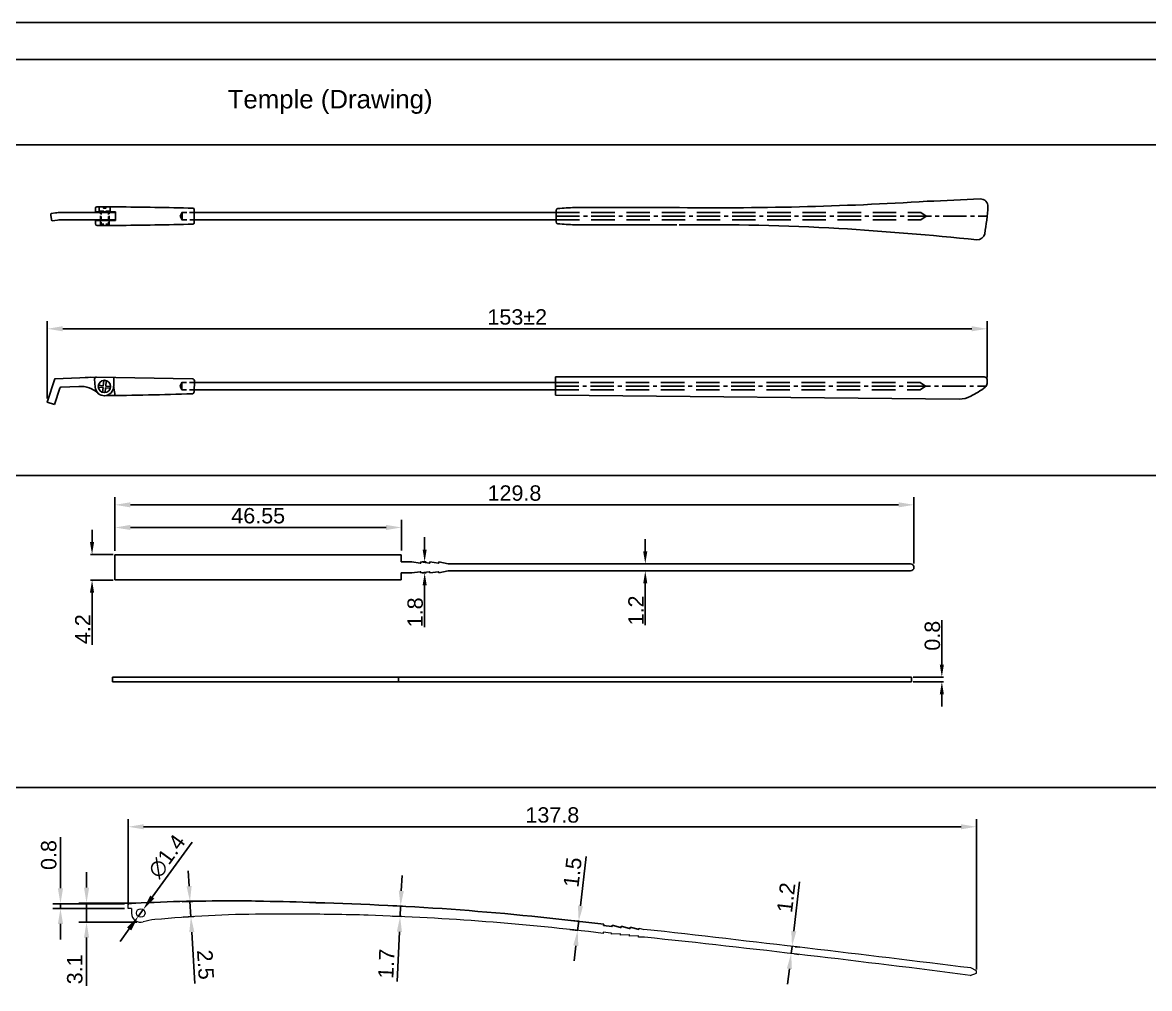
# Model space of a CAD drawing. Header units: millimetres. Extents: x 7018 to 13530, y 4187 to 5692.
# Drawn here: x 12737.4 to 12920.5, y 5091.9 to 5248.9 of the extents above; entities that cross this region are included whole.
import ezdxf

# ---------------------------------------------------------------- set-up
doc = ezdxf.new("R2010")
doc.units = ezdxf.units.MM
doc.linetypes.add('CENTER2', pattern=[28.575, 19.05, -3.175, 3.175, -3.175])
doc.linetypes.add('DASHED', pattern=[19.05, 12.7, -6.35])
for name, color, linetype in [('Center Line', 2, 'CENTER2'), ('Dimension', 3, 'Continuous'), ('PDF_Geometry', 7, 'Continuous')]:
    doc.layers.add(name, color=color, linetype=linetype)
doc.styles.get("Standard").update_dxf_attribs({"font": 'arial.ttf'})
doc.styles.add('样式 1', font='romant.shx')
doc.dimstyles.new('ISO-25', dxfattribs={"dimtxt": 2.5, "dimasz": 2.5, "dimexe": 1.25, "dimexo": 0.625, "dimtad": 1, "dimtxsty": 'Standard', "dimcen": 2.5, "dimadec": 0, "dimazin": 0, "dimtfac": 1, "dimtmove": 0, "dimatfit": 3, "dimfxl": 1, "dimarcsym": 0})
doc.dimstyles.new('ISO-25$0', dxfattribs={"dimtxt": 2.5, "dimasz": 2.5, "dimexe": 0.5, "dimexo": 1, "dimgap": 1, "dimtad": 0, "dimtih": 1, "dimtoh": 1, "dimdec": 1, "dimzin": 10, "dimdsep": 46, "dimlunit": 6, "dimtxsty": '样式 1', "dimcen": 0, "dimclrd": 256, "dimclre": 256, "dimclrt": 7, "dimazin": 0, "dimtfac": 1, "dimtdec": 1, "dimtofl": 0, "dimtmove": 0, "dimatfit": 0, "dimfxl": 1, "dimtolj": 1, "dimtzin": 10, "dimarcsym": 0})
doc.dimstyles.new('Standard$0', dxfattribs={"dimtxt": 2.3, "dimasz": 2, "dimexe": 1, "dimexo": 1, "dimgap": 1, "dimtad": 1, "dimdec": 1, "dimzin": 0, "dimdsep": 46, "dimtxsty": 'Standard', "dimcen": 0, "dimclrd": 4, "dimclre": 4, "dimclrt": 4, "dimadec": 1, "dimazin": 0, "dimtfac": 1, "dimtdec": 1, "dimtofl": 0, "dimtmove": 0, "dimatfit": 0, "dimfxl": 1, "dimtfillclr": 256, "dimtolj": 1, "dimtzin": 0, "dimlwd": -1, "dimlwe": -1, "dimarcsym": 1})

# ---------------------------------------------------------------- blocks, each defined once
blk = doc.blocks.new('*D1750')
at = {"layer": 'Defpoints', "color": 0, "transparency": 16777216}
for p in [(12881.86, 5142.51), (12881.86, 5141.71), (12886.78, 5141.71)]:
    blk.add_point(p, dxfattribs=at)
at = {"layer": 'Dimension', "color": 3, "transparency": 16777216}
for p, q in [((12886.78, 5144.51), (12886.78, 5151.74)), ((12882.11, 5142.51), (12887.03, 5142.51)), ((12882.11, 5141.71), (12887.03, 5141.71)), ((12886.78, 5139.71), (12886.78, 5137.71))]:
    blk.add_line(p, q, dxfattribs=at)
for points in [[(12886.44, 5144.51), (12887.11, 5144.51), (12886.78, 5142.51)], [(12886.44, 5139.71), (12887.11, 5139.71), (12886.78, 5141.71)]]:
    blk.add_solid(points, dxfattribs=at)
at = {"layer": 'Dimension', "transparency": 16777216, "insert": (12885.25, 5149.22), "char_height": 2.5, "attachment_point": 5, "rotation": 90}
blk.add_mtext('\\A1;0.8', dxfattribs=at)
blk = doc.blocks.new('*D1751')
at = {"layer": 'Defpoints', "color": 0, "transparency": 16777216}
for p in [(12748.73, 5162.43), (12752.4, 5162.43), (12752.4, 5158.23)]:
    blk.add_point(p, dxfattribs=at)
at = {"layer": 'Dimension', "color": 3, "transparency": 16777216}
for p, q in [((12748.73, 5164.43), (12748.73, 5166.43)), ((12752.15, 5162.43), (12748.48, 5162.43)), ((12752.15, 5158.23), (12748.48, 5158.23)), ((12748.73, 5156.23), (12748.73, 5147.73))]:
    blk.add_line(p, q, dxfattribs=at)
for points in [[(12748.39, 5164.43), (12749.06, 5164.43), (12748.73, 5162.43)], [(12748.39, 5156.23), (12749.06, 5156.23), (12748.73, 5158.23)]]:
    blk.add_solid(points, dxfattribs=at)
at = {"layer": 'Dimension', "transparency": 16777216, "insert": (12747.22, 5150.29), "char_height": 2.5, "attachment_point": 5, "rotation": 90}
blk.add_mtext('\\A1;4.2', dxfattribs=at)
blk = doc.blocks.new('*D1752')
at = {"layer": 'Defpoints', "color": 0, "transparency": 16777216}
for p in [(12799, 5166.81), (12752.45, 5162.38), (12799, 5162.43)]:
    blk.add_point(p, dxfattribs=at)
at = {"layer": 'Dimension', "color": 0, "lineweight": -2, "transparency": 16777216}
for p, q in [((12752.45, 5163), (12752.45, 5168.06)), ((12799, 5163.05), (12799, 5168.06)), ((12754.95, 5166.81), (12796.5, 5166.81))]:
    blk.add_line(p, q, dxfattribs=at)
at = {"layer": 'Dimension', "color": 0, "transparency": 16777216}
for points in [[(12754.95, 5167.23), (12754.95, 5166.4), (12752.45, 5166.81)], [(12796.5, 5167.23), (12796.5, 5166.4), (12799, 5166.81)]]:
    blk.add_solid(points, dxfattribs=at)
at = {"layer": 'Dimension', "color": 0, "transparency": 16777216, "insert": (12775.72, 5168.71), "char_height": 2.5, "attachment_point": 5}
blk.add_mtext('46.55', dxfattribs=at)
blk = doc.blocks.new('*D1753')
at = {"layer": 'Defpoints', "color": 0, "transparency": 16777216}
for p in [(12882.25, 5170.49), (12752.45, 5162.38), (12882.25, 5160.33)]:
    blk.add_point(p, dxfattribs=at)
at = {"layer": 'Dimension', "color": 0, "lineweight": -2, "transparency": 16777216}
for p, q in [((12752.45, 5163), (12752.45, 5171.74)), ((12882.25, 5160.95), (12882.25, 5171.74)), ((12754.95, 5170.49), (12879.75, 5170.49))]:
    blk.add_line(p, q, dxfattribs=at)
at = {"layer": 'Dimension', "color": 0, "transparency": 16777216}
for points in [[(12754.95, 5170.91), (12754.95, 5170.08), (12752.45, 5170.49)], [(12879.75, 5170.91), (12879.75, 5170.08), (12882.25, 5170.49)]]:
    blk.add_solid(points, dxfattribs=at)
at = {"layer": 'Dimension', "color": 0, "transparency": 16777216, "insert": (12817.35, 5172.39), "char_height": 2.5, "attachment_point": 5}
blk.add_mtext('129.8', dxfattribs=at)
blk = doc.blocks.new('*D1754')
at = {"layer": 'Defpoints', "color": 0, "transparency": 16777216}
for p in [(12838.6, 5160.93), (12838.6, 5159.73), (12838.6, 5159.73)]:
    blk.add_point(p, dxfattribs=at)
at = {"layer": 'Dimension', "color": 3, "transparency": 16777216}
for p, q in [((12838.6, 5162.93), (12838.6, 5164.93)), ((12838.6, 5157.73), (12838.6, 5150.94))]:
    blk.add_line(p, q, dxfattribs=at)
for points in [[(12838.26, 5162.93), (12838.93, 5162.93), (12838.6, 5160.93)], [(12838.26, 5157.73), (12838.93, 5157.73), (12838.6, 5159.73)]]:
    blk.add_solid(points, dxfattribs=at)
at = {"layer": 'Dimension', "transparency": 16777216, "insert": (12837.09, 5153.33), "char_height": 2.5, "attachment_point": 5, "rotation": 90}
blk.add_mtext('\\A1;1.2', dxfattribs=at)
blk = doc.blocks.new('*D2424')
at = {"layer": 'Defpoints', "color": 0, "transparency": 16777216}
for p in [(12802.13, 5161.23), (12802.13, 5159.43), (12802.76, 5159.43)]:
    blk.add_point(p, dxfattribs=at)
at = {"layer": 'Dimension', "color": 3, "transparency": 16777216}
for p, q in [((12802.76, 5163.23), (12802.76, 5165.23)), ((12802.38, 5161.23), (12803.01, 5161.23)), ((12802.38, 5159.43), (12803.01, 5159.43)), ((12802.76, 5157.43), (12802.76, 5150.61))]:
    blk.add_line(p, q, dxfattribs=at)
for points in [[(12802.43, 5163.23), (12803.09, 5163.23), (12802.76, 5161.23)], [(12802.43, 5157.43), (12803.09, 5157.43), (12802.76, 5159.43)]]:
    blk.add_solid(points, dxfattribs=at)
at = {"layer": 'Dimension', "transparency": 16777216, "insert": (12801.23, 5153.02), "char_height": 2.5, "attachment_point": 5, "rotation": 90}
blk.add_mtext('\\A1;1.8', dxfattribs=at)
blk = doc.blocks.new('*D2360')
at = {"layer": 'Defpoints', "color": 0, "transparency": 16777216}
for p in [(12741.46, 5199.1), (12894.14, 5190.58), (12741.46, 5187.16)]:
    blk.add_point(p, dxfattribs=at)
at = {"layer": 'Dimension', "color": 0, "lineweight": -2, "transparency": 16777216}
for p, q in [((12741.46, 5187.79), (12741.46, 5200.35)), ((12894.14, 5191.2), (12894.14, 5200.35)), ((12891.64, 5199.1), (12743.96, 5199.1))]:
    blk.add_line(p, q, dxfattribs=at)
at = {"layer": 'Dimension', "color": 0, "transparency": 16777216}
for points in [[(12743.96, 5199.52), (12743.96, 5198.69), (12741.46, 5199.1)], [(12891.64, 5199.52), (12891.64, 5198.69), (12894.14, 5199.1)]]:
    blk.add_solid(points, dxfattribs=at)
at = {"layer": 'Dimension', "color": 0, "transparency": 16777216, "insert": (12817.8, 5201.01), "char_height": 2.5, "attachment_point": 5}
blk.add_mtext('153±2', dxfattribs=at)
blk = doc.blocks.new('*D2943')
at = {"layer": 'Defpoints', "color": 0, "transparency": 16777216}
for p in [(12743.6, 5105.67), (12754.61, 5105.67), (12754.61, 5104.88)]:
    blk.add_point(p, dxfattribs=at)
at = {"layer": 'Dimension', "color": 0, "lineweight": -2, "transparency": 16777216}
for p, q in [((12743.6, 5108.17), (12743.6, 5116.48)), ((12753.99, 5105.67), (12742.35, 5105.67)), ((12753.99, 5104.88), (12742.35, 5104.88)), ((12743.6, 5104.88), (12743.6, 5105.67)), ((12743.6, 5102.38), (12743.6, 5099.88))]:
    blk.add_line(p, q, dxfattribs=at)
at = {"layer": 'Dimension', "color": 0, "transparency": 16777216}
for points in [[(12743.18, 5108.17), (12744.02, 5108.17), (12743.6, 5105.67)], [(12743.18, 5102.38), (12744.02, 5102.38), (12743.6, 5104.88)]]:
    blk.add_solid(points, dxfattribs=at)
at = {"layer": 'Dimension', "color": 0, "transparency": 16777216, "insert": (12741.7, 5113.58), "char_height": 2.5, "attachment_point": 5, "rotation": 90}
blk.add_mtext('0.8', dxfattribs=at)
blk = doc.blocks.new('*D2944')
at = {"layer": 'Defpoints', "color": 0, "transparency": 16777216}
for p in [(12892.39, 5118.17), (12754.61, 5104.88), (12892.39, 5094.36)]:
    blk.add_point(p, dxfattribs=at)
at = {"layer": 'Dimension', "color": 0, "lineweight": -2, "transparency": 16777216}
for p, q in [((12754.61, 5105.5), (12754.61, 5119.42)), ((12892.39, 5094.99), (12892.39, 5119.42)), ((12757.11, 5118.17), (12889.89, 5118.17))]:
    blk.add_line(p, q, dxfattribs=at)
at = {"layer": 'Dimension', "color": 0, "transparency": 16777216}
for points in [[(12757.11, 5118.59), (12757.11, 5117.76), (12754.61, 5118.17)], [(12889.89, 5118.59), (12889.89, 5117.76), (12892.39, 5118.17)]]:
    blk.add_solid(points, dxfattribs=at)
at = {"layer": 'Dimension', "color": 0, "transparency": 16777216, "insert": (12823.5, 5120.08), "char_height": 2.5, "attachment_point": 5}
blk.add_mtext('137.8', dxfattribs=at)
blk = doc.blocks.new('*D1988')
at = {"layer": 'Defpoints', "color": 0, "transparency": 16777216}
for p in [(12747.83, 5105.78), (12756.47, 5105.78), (12756.63, 5102.66)]:
    blk.add_point(p, dxfattribs=at)
at = {"layer": 'Dimension', "color": 0, "lineweight": -2, "transparency": 16777216}
for p, q in [((12747.83, 5108.28), (12747.83, 5110.78)), ((12755.84, 5105.78), (12746.58, 5105.78)), ((12747.83, 5105.78), (12747.83, 5102.66)), ((12756.01, 5102.66), (12746.58, 5102.66)), ((12747.83, 5100.16), (12747.83, 5092.34))]:
    blk.add_line(p, q, dxfattribs=at)
at = {"layer": 'Dimension', "color": 0, "transparency": 16777216}
for points in [[(12747.42, 5108.28), (12748.25, 5108.28), (12747.83, 5105.78)], [(12747.42, 5100.16), (12748.25, 5100.16), (12747.83, 5102.66)]]:
    blk.add_solid(points, dxfattribs=at)
at = {"layer": 'Dimension', "color": 0, "transparency": 16777216, "insert": (12745.93, 5095), "char_height": 2.5, "attachment_point": 5, "rotation": 90}
blk.add_mtext('3.1', dxfattribs=at)
blk = doc.blocks.new('*D1989')
at = {"layer": 'Defpoints', "color": 0, "transparency": 16777216}
for p in [(12862.35, 5098.75), (12862.44, 5098.74), (12862.22, 5097.59)]:
    blk.add_point(p, dxfattribs=at)
at = {"layer": 'Dimension', "color": 0, "lineweight": -2, "transparency": 16777216}
for p, q in [((12862.73, 5101.22), (12863.67, 5109.2)), ((12862.3, 5097.58), (12862.44, 5098.74)), ((12862.97, 5098.67), (12863.68, 5098.59)), ((12862.84, 5097.52), (12863.54, 5097.43)), ((12862.01, 5095.1), (12861.72, 5092.61))]:
    blk.add_line(p, q, dxfattribs=at)
at = {"layer": 'Dimension', "color": 0, "transparency": 16777216}
for points in [[(12862.32, 5101.27), (12863.14, 5101.17), (12862.44, 5098.74)], [(12861.6, 5095.15), (12862.42, 5095.05), (12862.3, 5097.58)]]:
    blk.add_solid(points, dxfattribs=at)
at = {"layer": 'Dimension', "color": 0, "transparency": 16777216, "insert": (12861.48, 5106.67), "char_height": 2.5, "attachment_point": 5, "rotation": 83.2883}
blk.add_mtext('1.2', dxfattribs=at)
blk = doc.blocks.new('*D1990')
at = {"layer": 'Defpoints', "color": 0, "transparency": 16777216}
for p in [(12827.78, 5102.82), (12828.44, 5102.74), (12828.26, 5101.26)]:
    blk.add_point(p, dxfattribs=at)
at = {"layer": 'Dimension', "color": 0, "lineweight": -2, "transparency": 16777216}
for p, q in [((12828.07, 5105.3), (12829.01, 5113.33)), ((12827.82, 5102.82), (12826.54, 5102.96)), ((12827.61, 5101.33), (12827.78, 5102.82)), ((12827.64, 5101.33), (12826.37, 5101.48)), ((12827.32, 5098.85), (12827.03, 5096.37))]:
    blk.add_line(p, q, dxfattribs=at)
at = {"layer": 'Dimension', "color": 0, "transparency": 16777216}
for points in [[(12827.66, 5105.35), (12828.49, 5105.25), (12827.78, 5102.82)], [(12826.9, 5098.9), (12827.73, 5098.8), (12827.61, 5101.33)]]:
    blk.add_solid(points, dxfattribs=at)
at = {"layer": 'Dimension', "color": 0, "transparency": 16777216, "insert": (12826.8, 5110.78), "char_height": 2.5, "attachment_point": 5, "rotation": 83.3179}
blk.add_mtext('1.5', dxfattribs=at)
blk = doc.blocks.new('*D2945')
at = {"layer": 'Defpoints', "color": 0, "transparency": 16777216}
for p in [(12757.04, 5104.73), (12756.22, 5103.59)]:
    blk.add_point(p, dxfattribs=at)
at = {"layer": 'Dimension', "color": 0, "lineweight": -2, "transparency": 16777216}
for p, q in [((12764.99, 5115.65), (12758.51, 5106.75)), ((12756.22, 5103.59), (12757.04, 5104.73)), ((12754.75, 5101.57), (12753.28, 5099.55))]:
    blk.add_line(p, q, dxfattribs=at)
at = {"layer": 'Dimension', "color": 0, "transparency": 16777216}
for points in [[(12758.17, 5106.99), (12758.85, 5106.5), (12757.04, 5104.73)], [(12754.41, 5101.82), (12755.09, 5101.33), (12756.22, 5103.59)]]:
    blk.add_solid(points, dxfattribs=at)
at = {"layer": 'Dimension', "color": 0, "transparency": 16777216, "insert": (12760.89, 5113.37), "char_height": 2.5, "attachment_point": 5, "rotation": 53.9824}
blk.add_mtext('∅1.4', dxfattribs=at)
blk = doc.blocks.new('*D2946')
at = {"layer": 'Defpoints', "color": 0, "transparency": 16777216}
for p in [(12765.73, 5106.09), (12764.79, 5103.56), (12765.87, 5103.63)]:
    blk.add_point(p, dxfattribs=at)
at = {"layer": 'Dimension', "color": 0, "lineweight": -2, "transparency": 16777216}
for p, q in [((12764.49, 5108.52), (12764.34, 5111.02)), ((12765.1, 5106.05), (12763.39, 5105.95)), ((12764.64, 5106.03), (12764.79, 5103.56)), ((12765.25, 5103.59), (12763.54, 5103.49)), ((12764.93, 5101.07), (12765.43, 5092.72))]:
    blk.add_line(p, q, dxfattribs=at)
at = {"layer": 'Dimension', "color": 0, "transparency": 16777216}
for points in [[(12764.91, 5108.55), (12764.08, 5108.5), (12764.64, 5106.03)], [(12765.35, 5101.09), (12764.52, 5101.04), (12764.79, 5103.56)]]:
    blk.add_solid(points, dxfattribs=at)
at = {"layer": 'Dimension', "color": 0, "transparency": 16777216, "insert": (12767.15, 5095.76), "char_height": 2.5, "attachment_point": 5, "rotation": 273.3984}
blk.add_mtext('2.5', dxfattribs=at)
blk = doc.blocks.new('*D2947')
at = {"layer": 'Defpoints', "color": 0, "transparency": 16777216}
for p in [(12799.76, 5105.23), (12798.77, 5103.59), (12799.68, 5103.55)]:
    blk.add_point(p, dxfattribs=at)
at = {"layer": 'Dimension', "color": 0, "lineweight": -2, "transparency": 16777216}
for p, q in [((12798.97, 5107.77), (12799.09, 5110.26)), ((12799.14, 5105.26), (12797.6, 5105.33)), ((12798.85, 5105.27), (12798.77, 5103.59)), ((12799.06, 5103.58), (12797.52, 5103.65)), ((12798.66, 5101.1), (12798.28, 5093.04))]:
    blk.add_line(p, q, dxfattribs=at)
at = {"layer": 'Dimension', "color": 0, "transparency": 16777216}
for points in [[(12798.55, 5107.79), (12799.38, 5107.75), (12798.85, 5105.27)], [(12798.24, 5101.11), (12799.07, 5101.08), (12798.77, 5103.59)]]:
    blk.add_solid(points, dxfattribs=at)
at = {"layer": 'Dimension', "color": 0, "transparency": 16777216, "insert": (12796.53, 5095.91), "char_height": 2.5, "attachment_point": 5, "rotation": 87.3184}
blk.add_mtext('1.7', dxfattribs=at)

msp = doc.modelspace()

# ---------------------------------------------------------------- linework, layer by layer
for p, q in [((13057.931, 5242.873), (12648.676, 5242.873)), ((12661.233, 5228.984), (13057.67, 5228.984)), ((12763.359, 5218.006), (12763.066, 5217.404)), ((12824.121, 5218.333), (12824.121, 5216.473)), ((12843.814, 5218.806), (12827.125, 5218.806)), ((12763.359, 5216.803), (12763.066, 5217.404)), ((12843.752, 5216.002), (12827.125, 5216.002)), ((12752.24, 5189.729), (12752.267, 5191.205)), ((12763.34, 5190.395), (12763.047, 5189.794)), ((12890.446, 5191.296), (12823.991, 5191.296)), ((12823.991, 5191.296), (12823.991, 5188.296)), ((12893.634, 5191.296), (12859.085, 5191.296)), ((12742.605, 5186.788), (12743.479, 5189.477)), ((12763.34, 5189.193), (12763.047, 5189.794)), ((12889.57, 5187.673), (12823.991, 5188.296)), ((12661.493, 5175.281), (13057.931, 5175.281)), ((12881.863, 5142.511), (12752.063, 5142.511)), ((12752.063, 5142.511), (12752.063, 5141.711)), ((12798.529, 5142.511), (12798.529, 5141.711)), ((12881.863, 5142.511), (12881.863, 5141.711)), ((12752.063, 5141.711), (12881.863, 5141.711)), ((12661.493, 5124.548), (13057.931, 5124.548)), ((12831.842, 5102.331), (12831.829, 5102.12)), ((12833.232, 5101.971), (12833.232, 5102.174)), ((12833.232, 5102.174), (12834.589, 5101.819)), ((12831.829, 5102.12), (12833.154, 5101.978)), ((12833.154, 5101.978), (12833.232, 5101.971)), ((12834.589, 5101.819), (12834.668, 5101.81)), ((12834.668, 5101.81), (12834.69, 5102.009)), ((12834.69, 5102.009), (12836.047, 5101.654)), ((12836.047, 5101.654), (12836.126, 5101.645)), ((12836.126, 5101.645), (12836.148, 5101.844)), ((12836.148, 5101.844), (12837.602, 5101.481))]:
    msp.add_line(p, q)
at = {"color": 1, "linetype": 'DASHED', "ltscale": 0.3}
for p, q in [((12824.121, 5218.006), (12883.39, 5218.006)), ((12824.121, 5216.803), (12883.39, 5216.803)), ((12823.991, 5190.395), (12883.261, 5190.395)), ((12823.991, 5189.193), (12883.261, 5189.193))]:
    msp.add_line(p, q, dxfattribs=at)
at = {"color": 0}
for p, q in [((12798.947, 5162.379), (12752.447, 5162.379)), ((12752.447, 5162.379), (12752.447, 5158.279)), ((12798.947, 5161.229), (12798.947, 5162.379)), ((12800.667, 5161.229), (12798.947, 5161.229)), ((12800.667, 5161.229), (12802.055, 5161.029)), ((12802.055, 5161.029), (12802.134, 5161.029)), ((12802.055, 5161.029), (12802.134, 5161.029)), ((12802.134, 5161.229), (12803.522, 5161.029)), ((12802.134, 5161.029), (12802.134, 5161.229)), ((12803.522, 5161.029), (12803.601, 5161.029)), ((12803.522, 5161.029), (12803.601, 5161.029)), ((12803.601, 5161.029), (12803.601, 5161.229)), ((12803.601, 5161.229), (12804.99, 5161.029)), ((12804.99, 5161.029), (12805.069, 5161.029)), ((12804.99, 5161.029), (12805.069, 5161.029)), ((12805.069, 5161.029), (12805.069, 5161.229)), ((12805.069, 5161.229), (12806.553, 5160.879)), ((12881.697, 5160.879), (12806.553, 5160.879)), ((12798.947, 5158.279), (12798.947, 5159.429)), ((12798.947, 5159.429), (12800.667, 5159.429)), ((12800.667, 5159.429), (12802.055, 5159.629)), ((12802.055, 5159.629), (12802.134, 5159.629)), ((12802.055, 5159.629), (12802.134, 5159.629)), ((12802.134, 5159.429), (12803.522, 5159.629)), ((12802.134, 5159.629), (12802.134, 5159.429)), ((12803.522, 5159.629), (12803.601, 5159.629)), ((12803.522, 5159.629), (12803.601, 5159.629)), ((12803.601, 5159.629), (12803.601, 5159.429)), ((12803.601, 5159.429), (12804.99, 5159.629)), ((12804.99, 5159.629), (12805.069, 5159.629)), ((12804.99, 5159.629), (12805.069, 5159.629)), ((12805.069, 5159.429), (12806.553, 5159.779)), ((12805.069, 5159.629), (12805.069, 5159.429)), ((12806.553, 5159.779), (12881.697, 5159.779)), ((12752.447, 5158.279), (12798.947, 5158.279))]:
    msp.add_line(p, q, dxfattribs=at)
msp.add_lwpolyline([(13061.969, 4951.873), (13061.969, 5248.873), (12641.969, 5248.873), (12641.969, 4951.873)], close=True)
for points in [[(12752.513, 5217.995), (12743.648, 5217.995, 0.0333774), (12742.81, 5217.937), (12742.085, 5217.835), (12742.047, 5217.788), (12742.027, 5217.675), (12742.037, 5217.525), (12742.122, 5216.929), (12742.153, 5216.783), (12742.2, 5216.677), (12742.251, 5216.643), (12743.103, 5216.762, -0.0363889), (12743.522, 5216.793), (12752.513, 5216.793)], [(12752.717, 5218.908, -0.0055655), (12765.117, 5218.69, -0.413158), (12765.318, 5218.489), (12765.318, 5216.319, -0.4194962), (12765.117, 5216.118, -0.0055655), (12752.717, 5215.9), (12749.508, 5215.9, -0.4200212), (12749.307, 5216.101), (12749.307, 5216.701), (12752.513, 5216.701), (12752.513, 5218.104), (12749.307, 5218.104), (12749.307, 5218.707, -0.4131558), (12749.508, 5218.908), (12752.891, 5218.908)], [(12749.219, 5191.166, 0.207962), (12749.136, 5190.936), (12749.237, 5189.615, 0.4053134), (12750.8, 5188.225, 0.4143723), (12752.238, 5189.796)], [(12749.44, 5191.258), (12765.053, 5190.969, -0.4130843), (12765.347, 5190.663), (12765.317, 5188.843, -0.3944741), (12765.028, 5188.547, -0.0057522), (12750.756, 5188.224)], [(12743.479, 5189.477, -0.3006961), (12743.662, 5189.615), (12746.599, 5189.735, -0.2095984), (12749.706, 5188.629)]]:
    msp.add_lwpolyline(points, format="xyb")
for points in [[(12750.629, 5218.207), (12749.883, 5218.207), (12749.883, 5218.707), (12749.889, 5218.745), (12749.9, 5218.782), (12749.917, 5218.816), (12749.944, 5218.847), (12749.975, 5218.874), (12750.009, 5218.891), (12750.046, 5218.905), (12750.084, 5218.908), (12750.584, 5218.908), (12750.584, 5218.707), (12750.986, 5218.707), (12750.986, 5218.908), (12751.487, 5218.908), (12751.528, 5218.905), (12751.565, 5218.891), (12751.6, 5218.874), (12751.63, 5218.847), (12751.654, 5218.816), (12751.671, 5218.782), (12751.685, 5218.745), (12751.688, 5218.707), (12751.688, 5218.207), (12750.945, 5218.207)], [(12750.084, 5218.207), (12750.084, 5217.791)], [(12750.629, 5218.006), (12750.084, 5218.006)], [(12750.186, 5218.207), (12750.186, 5217.689)], [(12751.487, 5218.006), (12750.945, 5218.006)], [(12751.388, 5218.207), (12751.388, 5217.689)], [(12751.487, 5218.207), (12751.487, 5217.791)], [(12752.622, 5218.908), (12752.611, 5218.908)], [(12764.106, 5218.006), (12763.359, 5218.006), (12763.359, 5216.803), (12764.112, 5216.803)], [(12764.582, 5218.006), (12765.329, 5218.006)], [(12765.318, 5218.006), (12790.762, 5218.006)], [(12790.762, 5218.006), (12824.121, 5218.006)], [(12792.541, 5218.006), (12792.746, 5218.006)], [(12827.749, 5218.806), (12828.474, 5218.806)], [(12750.084, 5217.471), (12750.084, 5216.834)], [(12750.084, 5216.517), (12750.084, 5216.101), (12750.629, 5216.101)], [(12750.186, 5217.372), (12750.186, 5216.735)], [(12750.186, 5216.418), (12750.186, 5215.9), (12750.629, 5215.9)], [(12750.945, 5216.101), (12751.487, 5216.101), (12751.487, 5216.517)], [(12750.945, 5215.9), (12751.388, 5215.9), (12751.388, 5216.418)], [(12751.388, 5217.372), (12751.388, 5216.735)], [(12751.487, 5216.101), (12751.388, 5215.9)], [(12751.487, 5217.471), (12751.487, 5216.834)], [(12752.622, 5215.9), (12752.611, 5215.9)], [(12764.589, 5216.803), (12765.339, 5216.803)], [(12765.318, 5216.803), (12790.762, 5216.803)], [(12790.762, 5216.803), (12824.121, 5216.803)], [(12792.541, 5216.803), (12792.746, 5216.803)], [(12827.749, 5216.002), (12828.474, 5216.002)], [(12742.605, 5186.788), (12741.461, 5187.161), (12742.706, 5190.978), (12749.454, 5191.26)], [(12746.727, 5191.149), (12748.425, 5191.222)], [(12749.768, 5189.913), (12750.548, 5189.839), (12750.622, 5190.62)], [(12751.722, 5189.73), (12750.945, 5189.804), (12751.019, 5190.581)], [(12764.086, 5189.193), (12763.34, 5189.193), (12763.34, 5190.395), (12764.093, 5190.395)], [(12764.57, 5190.395), (12765.32, 5190.395)], [(12765.299, 5190.395), (12792.896, 5190.395)], [(12792.896, 5190.395), (12823.991, 5190.395)], [(12750.442, 5188.767), (12750.516, 5189.547), (12749.739, 5189.621)], [(12750.843, 5188.731), (12750.916, 5189.508), (12751.693, 5189.434)], [(12752.502, 5188.253), (12752.238, 5189.796)], [(12764.563, 5189.193), (12765.309, 5189.193)], [(12765.299, 5189.193), (12792.896, 5189.193)], [(12792.896, 5189.193), (12823.991, 5189.193)]]:
    msp.add_lwpolyline(points)
at = {"color": 1, "linetype": 'DASHED', "ltscale": 0.3}
for points in [[(12883.39, 5218.006), (12884.249, 5217.403), (12883.39, 5216.803)], [(12883.261, 5189.193), (12884.119, 5189.796), (12883.261, 5190.395)]]:
    msp.add_lwpolyline(points, dxfattribs=at)
msp.add_circle((12750.734, 5189.726), 1.003)
for centre, radius, start, end in [((12850.102, 5774.956), 556.198, 269.25125, 273.5367), ((13318.19, -4380.554), 9610.166, 92.5357033, 92.5870597), ((12893.07, 5219.003), 1.201, 355.95136, 92.50843), ((12824.418, 5218.336), 0.298, 94.83489, 180.61801), ((12828.662, 5173.073), 45.759, 91.92445, 95.35289), ((12850.683, 5221.923), 43.686, 350.29434, 356.16807), ((12824.417, 5216.472), 0.297, 179.88978, 265.30919), ((12828.34, 5256.674), 40.69, 264.43349, 268.28917), ((12848.149, 4821.307), 394.716, 86.82281, 90.58765), ((12836.648, 4675.092), 541.355, 84.08401, 86.46511), ((12892.555, 5214.764), 1.206, 264.78412, 350.1493), ((12893.622, 5190.788), 0.508, 5.41413, 88.59294), ((12893.112, 5190.329), 1.011, 314.30139, 352.51686), ((12891.061, 5190.58), 3.078, 352.85527, 4.7714), ((12883.042, 5204.175), 18.122, 297.70596, 306.48681), ((12889.608, 5191.672), 4, 269.45552, 297.70596), ((12769.74, 4851.756), 254.367, 89.62601, 93.40893), ((12772.866, 4987.974), 118.153, 88.18565, 90.70945), ((12766.473, 4539.845), 566.314, 88.11585, 88.97475), ((12772.932, 4628.973), 477.01, 82.90595, 88.54114)]:
    msp.add_arc(centre, radius, start, end)
at = {"color": 0}
msp.add_arc((12881.697, 5160.329), 0.55, 270, 90, dxfattribs=at)
msp.add_open_spline([(12749.219, 5191.166), (12749.274, 5191.227), (12749.358, 5191.259), (12749.44, 5191.258)], degree=3)
at = {"layer": 'Center Line', "ltscale": 0.2}
for p, q in [((12824.121, 5217.403), (12894.134, 5217.403)), ((12823.991, 5189.796), (12894.004, 5189.796))]:
    msp.add_line(p, q, dxfattribs=at)
at = {"layer": 'PDF_Geometry', "lineweight": 9}
for p, q in [((12754.614, 5104.88), (12754.614, 5105.673)), ((12755.125, 5104.88), (12754.614, 5104.88)), ((12755.125, 5104.88), (12755.131, 5104.107)), ((12837.602, 5101.481), (12837.623, 5101.675)), ((12837.623, 5101.675), (12838.391, 5101.505)), ((12892.415, 5094.765), (12891.477, 5095.229)), ((12891.402, 5094.03), (12892.387, 5094.363)), ((12892.387, 5094.363), (12892.415, 5094.765))]:
    msp.add_line(p, q, dxfattribs=at)
for points in [[(12755.636, 5103.037, -0.0000149), (12755.637, 5103.037)], [(12891.402, 5094.03, 0.0052486), (12838.465, 5100.236), (12837.498, 5100.242), (12837.52, 5100.436), (12836.02, 5100.394), (12836.042, 5100.593), (12835.964, 5100.602), (12834.562, 5100.559), (12834.583, 5100.746), (12834.504, 5100.755), (12833.104, 5100.725), (12833.108, 5100.901), (12833.028, 5100.903), (12831.763, 5101.046), (12831.75, 5100.844)]]:
    msp.add_lwpolyline(points, format="xyb", dxfattribs=at)
msp.add_circle((12756.63, 5104.16), 0.7, dxfattribs=at)
for centre, radius, start, end in [((12756.63, 5104.16), 1.5, 182.01136, 286.42842), ((12780.967, 4810.051), 293.937, 88.65271, 90.89438), ((12759.883, 5093.13), 10, 95.56989, 106.42842), ((12776.799, 4919.665), 184.287, 90.13046, 95.56989), ((12786.678, 4901.899), 202.011, 88.04107, 89.65934), ((12779.53, 4673.299), 430.723, 83.03638, 88.13028), ((12297.336, 297.477), 4834.401, 82.940576, 83.574124)]:
    msp.add_arc(centre, radius, start, end, dxfattribs=at)

# ---------------------------------------------------------------- texts
at = {"insert": (12787.4, 5235.966), "char_height": 2.99966, "width": 46.92869, "attachment_point": 5}
msp.add_mtext('Temple (Drawing)', dxfattribs=at)

# ---------------------------------------------------------------- dimensions: what is measured, and where the dimension line sits
at = {"layer": 'Dimension'}
for base, p1, p2, override, picture, middle in [((12741.461, 5199.103), (12894.138, 5190.58), (12741.461, 5187.161), {"dimexe": 1.25, "dimexo": 0.625, "dimgap": 0.625, "dimtad": 1, "dimtih": 0, "dimtoh": 0, "dimdec": 0, "dimzin": 8, "dimlunit": 2, "dimtxsty": 'Standard', "dimcen": 2.5, "dimclrd": 0, "dimclre": 0, "dimclrt": 0, "dimadec": 0, "dimtol": 1, "dimtp": 2, "dimtm": 2, "dimtdec": 2, "dimtofl": 1, "dimatfit": 3, "dimtolj": 0, "dimtzin": 8}, '*D2360', (12817.8, 5199.103)), ((12892.387, 5118.173), (12754.614, 5104.88), (12892.387, 5094.363), {"dimexe": 1.25, "dimexo": 0.625, "dimgap": 0.625, "dimtad": 1, "dimtih": 0, "dimtoh": 0, "dimzin": 8, "dimlunit": 2, "dimtxsty": 'Standard', "dimcen": 2.5, "dimclrd": 0, "dimclre": 0, "dimclrt": 0, "dimadec": 0, "dimtp": 0.2, "dimtm": 0.2, "dimtdec": 2, "dimtofl": 1, "dimatfit": 3, "dimtolj": 0, "dimtzin": 8}, '*D2944', (12823.501, 5118.173))]:
    dim = msp.add_linear_dim(base=base, p1=p1, p2=p2, dimstyle='ISO-25$0', override=override, dxfattribs=at)
    dim.commit()
    dim.dimension.update_dxf_attribs({"geometry": picture, "text_midpoint": middle, "dimtype": 160})
for base, p2, picture, middle in [((12882.247, 5170.493), (12882.247, 5160.329), '*D1753', (12817.347, 5172.394)), ((12798.997, 5166.812), (12798.997, 5162.429), '*D1752', (12775.722, 5168.714))]:
    dim = msp.add_linear_dim(base=base, p1=(12752.447, 5162.379), p2=p2, dimstyle='ISO-25$0', override={"dimexe": 1.25, "dimexo": 0.625, "dimgap": 0.625, "dimtad": 1, "dimdec": 2, "dimzin": 8, "dimlunit": 2, "dimpost": '<>', "dimtxsty": 'Standard', "dimcen": 2.5, "dimclrd": 0, "dimclre": 0, "dimclrt": 0, "dimadec": 0, "dimtdec": 2, "dimtofl": 1, "dimatfit": 3, "dimtolj": 0, "dimtzin": 8}, dxfattribs=at)
    dim.commit()
    dim.dimension.update_dxf_attribs({"geometry": picture, "text_midpoint": middle})
for base, p1, p2, angle, dimstyle, override, picture, middle in [((12748.726, 5162.429), (12752.397, 5158.229), (12752.397, 5162.429), 90, 'Standard$0', {"dimtxt": 2.5, "dimexe": 0.25, "dimexo": 0.25, "dimgap": 0.25, "dimtad": 1, "dimtih": 0, "dimtoh": 0, "dimclrd": 3, "dimclre": 3, "dimclrt": 256, "dimadec": 2, "dimtdec": 2, "dimatfit": 3}, '*D1751', (12748.726, 5150.291)), ((12886.776, 5141.711), (12881.863, 5142.511), (12881.863, 5141.711), 90, 'Standard$0', {"dimtxt": 2.5, "dimexe": 0.25, "dimexo": 0.25, "dimgap": 0.25, "dimclrd": 3, "dimclre": 3, "dimclrt": 256, "dimadec": 2, "dimtdec": 2, "dimatfit": 3}, '*D1750', (12886.776, 5149.216)), ((12747.833, 5105.777), (12756.63, 5102.66), (12756.467, 5105.777), 270, 'ISO-25$0', {"dimexe": 1.25, "dimexo": 0.625, "dimgap": 0.625, "dimtad": 1, "dimtih": 0, "dimtoh": 0, "dimzin": 8, "dimlunit": 2, "dimtxsty": 'Standard', "dimcen": 2.5, "dimclrd": 0, "dimclre": 0, "dimclrt": 0, "dimadec": 0, "dimtp": 0.2, "dimtm": 0.2, "dimtdec": 2, "dimtofl": 1, "dimatfit": 3, "dimtolj": 0, "dimtzin": 8}, '*D1988', (12747.833, 5095.002))]:
    dim = msp.add_linear_dim(base=base, p1=p1, p2=p2, angle=angle, dimstyle=dimstyle, override=override, dxfattribs=at)
    dim.commit()
    dim.dimension.update_dxf_attribs({"geometry": picture, "text_midpoint": middle, "dimtype": 160})
dim = msp.add_linear_dim(base=(12802.76, 5159.429), p1=(12802.134, 5161.229), p2=(12802.134, 5159.429), angle=90, dimstyle='Standard$0', override={"dimtxt": 2.5, "dimexe": 0.25, "dimexo": 0.25, "dimgap": 0.25, "dimtad": 1, "dimtih": 0, "dimtoh": 0, "dimclrd": 3, "dimclre": 3, "dimclrt": 256, "dimadec": 2, "dimtdec": 2, "dimatfit": 3}, dxfattribs=at)
dim.commit()
dim.dimension.update_dxf_attribs({"geometry": '*D2424', "text_midpoint": (12801.233, 5153.019)})
for p1, p2, distance, dimstyle, override, picture, middle in [((12838.597, 5160.929), (12838.597, 5159.729), 0, 'Standard$0', {"dimtxt": 2.5, "dimexe": 0.25, "dimexo": 0.25, "dimgap": 0.25, "dimtad": 1, "dimtih": 0, "dimtoh": 0, "dimclrd": 3, "dimclre": 3, "dimclrt": 256, "dimadec": 2, "dimtdec": 2, "dimatfit": 3}, '*D1754', (12837.092, 5153.334)), ((12754.614, 5104.88), (12754.614, 5105.673), 11.015, 'ISO-25$0', {"dimexe": 1.25, "dimexo": 0.625, "dimgap": 0.625, "dimtad": 1, "dimtih": 0, "dimtoh": 0, "dimzin": 8, "dimlunit": 2, "dimtxsty": 'Standard', "dimcen": 2.5, "dimclrd": 0, "dimclre": 0, "dimclrt": 0, "dimadec": 0, "dimtp": 0.2, "dimtm": 0.2, "dimtdec": 2, "dimtofl": 1, "dimatfit": 3, "dimtolj": 0, "dimtzin": 8}, '*D2943', (12741.698, 5113.576)), ((12828.263, 5101.256), (12828.438, 5102.742), 0.661, 'ISO-25$0', {"dimexe": 1.25, "dimexo": 0.625, "dimgap": 0.625, "dimtad": 1, "dimtih": 0, "dimtoh": 0, "dimzin": 8, "dimlunit": 2, "dimtxsty": 'Standard', "dimcen": 2.5, "dimclrd": 0, "dimclre": 0, "dimclrt": 0, "dimadec": 0, "dimtp": 0.2, "dimtm": 0.2, "dimtdec": 2, "dimtofl": 1, "dimatfit": 3, "dimtolj": 0, "dimtzin": 8}, '*D1990', (12826.8, 5110.78)), ((12765.728, 5106.091), (12765.875, 5103.628), -1.09, 'ISO-25$0', {"dimexe": 1.25, "dimexo": 0.625, "dimgap": 0.625, "dimtad": 1, "dimtih": 0, "dimtoh": 0, "dimzin": 8, "dimlunit": 2, "dimtxsty": 'Standard', "dimcen": 2.5, "dimclrd": 0, "dimclre": 0, "dimclrt": 0, "dimadec": 0, "dimtp": 0.2, "dimtm": 0.2, "dimtdec": 2, "dimtofl": 1, "dimatfit": 3, "dimtolj": 0, "dimtzin": 8}, '*D2946', (12767.155, 5095.759)), ((12799.76, 5105.228), (12799.681, 5103.55), -0.909, 'ISO-25$0', {"dimexe": 1.25, "dimexo": 0.625, "dimgap": 0.625, "dimtad": 1, "dimtih": 0, "dimtoh": 0, "dimzin": 8, "dimlunit": 2, "dimtxsty": 'Standard', "dimcen": 2.5, "dimclrd": 0, "dimclre": 0, "dimclrt": 0, "dimadec": 0, "dimtp": 0.2, "dimtm": 0.2, "dimtdec": 2, "dimtofl": 1, "dimatfit": 3, "dimtolj": 0, "dimtzin": 8}, '*D2947', (12796.531, 5095.906)), ((12862.215, 5097.591), (12862.351, 5098.746), -0.087, 'ISO-25$0', {"dimexe": 1.25, "dimexo": 0.625, "dimgap": 0.625, "dimtad": 1, "dimtih": 0, "dimtoh": 0, "dimzin": 8, "dimlunit": 2, "dimtxsty": 'Standard', "dimcen": 2.5, "dimclrd": 0, "dimclre": 0, "dimclrt": 0, "dimadec": 0, "dimtp": 0.2, "dimtm": 0.2, "dimtdec": 2, "dimtofl": 1, "dimatfit": 3, "dimtolj": 0, "dimtzin": 8}, '*D1989', (12861.478, 5106.673))]:
    dim = msp.add_aligned_dim(p1=p1, p2=p2, distance=distance, dimstyle=dimstyle, override=override, dxfattribs=at)
    dim.commit()
    dim.dimension.update_dxf_attribs({"geometry": picture, "text_midpoint": middle})
dim = msp.add_diameter_dim_2p(p1=(12756.219, 5103.594), p2=(12757.042, 5104.726), dimstyle='ISO-25', override={"dimdec": 1, "dimdsep": 46, "dimtp": 0.2, "dimtm": 0.2}, dxfattribs=at)
dim.commit()
dim.dimension.update_dxf_attribs({"geometry": '*D2945', "text_midpoint": (12760.89, 5113.372)})

doc.saveas('drawing.dxf')
